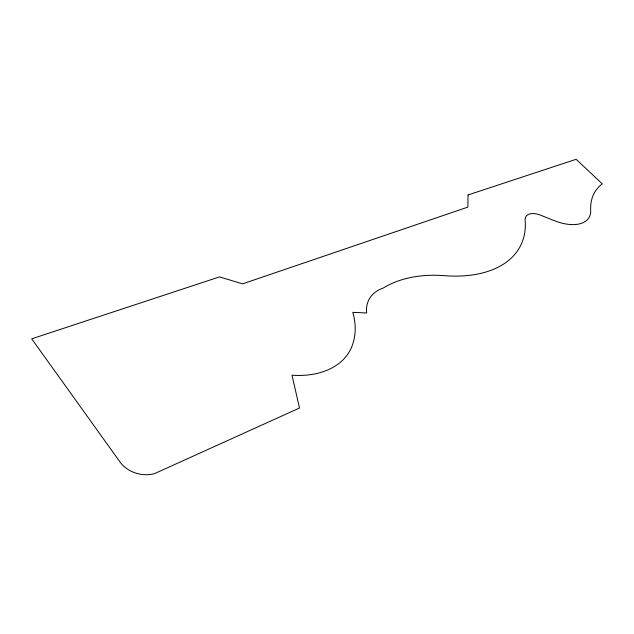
<?xml version="1.0" encoding="UTF-8"?>
<svg xmlns="http://www.w3.org/2000/svg" width="634" height="634" viewBox="0 0 634 634"><rect width="100%" height="100%" fill="white"/><g stroke="black" fill="none" stroke-linecap="round" stroke-linejoin="round"><path stroke-width="0.95" d="M468.019 194.955L467.868 207.112L242.576 283.858L219.562 276.884L31.7 338.833L119.731 461.576A27.825 22.245 13.6 0 0 154.466 473.661L299.478 408.027L292.012 375.193A77.57 53.945 22.5 0 0 351.997 346.196A98.286 68.226 21.4 0 0 352.805 312.348L366.658 312.982A47.693 31.637 28.5 0 1 383.063 288.137A137.419 92.065 32.7 0 1 443.729 275.632A126.665 73.813 26.1 0 0 525.134 220.267A16.222 9.122 30.5 0 1 540.612 215.195L554.274 220.64A38.88 21.033 30.3 0 0 590.674 210.25A102.209 52.852 33.8 0 1 602.3 183.86L576.14 159.3L468.019 194.955"/></g></svg>
